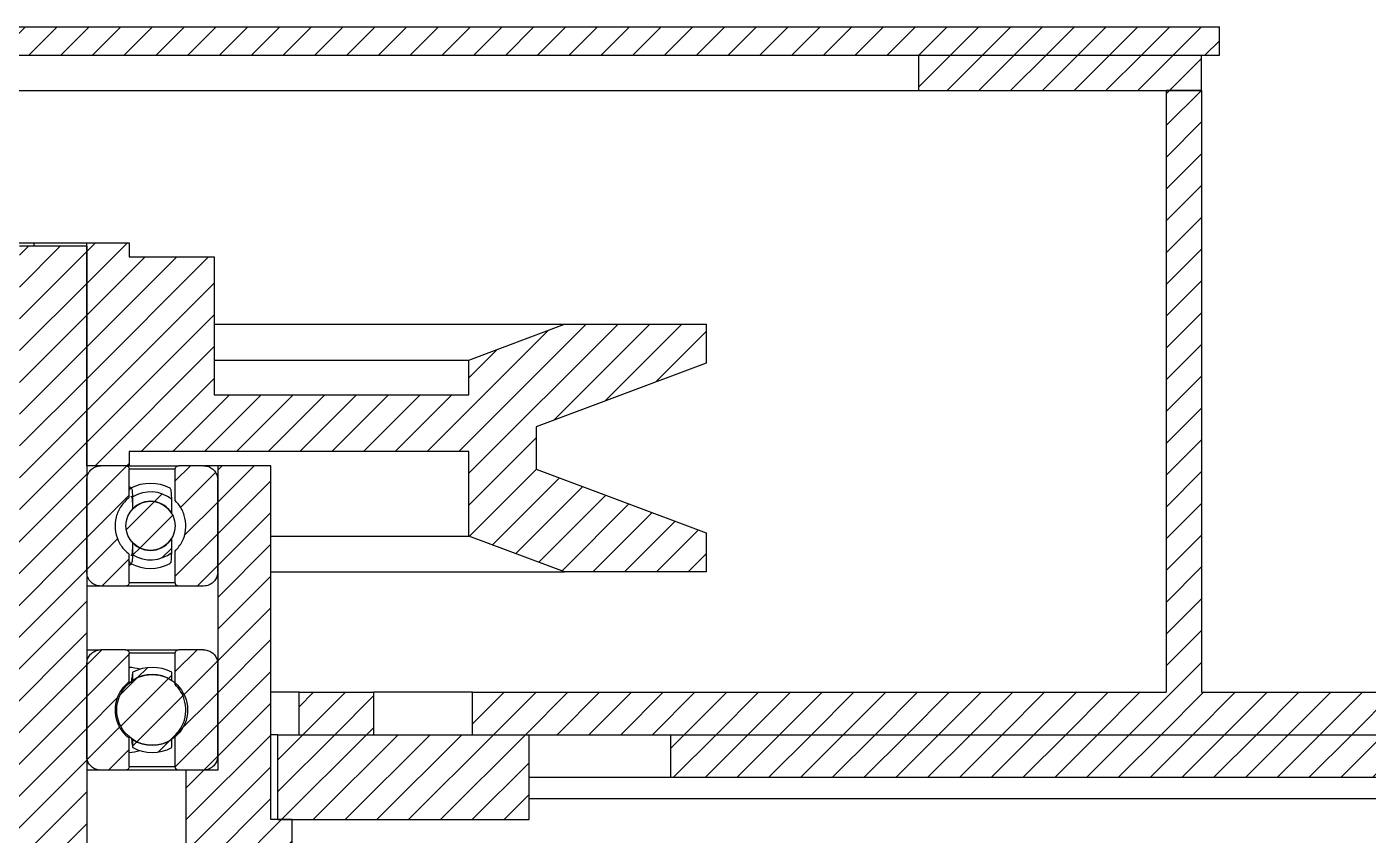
# Model space of a CAD drawing. Header units: millimetres. Extents: x -816 to 2660, y 734 to 4049.
# Drawn here: x 983.3 to 1172.7, y 3625.8 to 3740 of the extents above; entities that cross this region are included whole.
import ezdxf

# ---------------------------------------------------------------- set-up
doc = ezdxf.new("R2010")
doc.units = ezdxf.units.MM

msp = doc.modelspace()

# ---------------------------------------------------------------- hatches: boundary and pattern name
at = {"linetype": 'Continuous', "lineweight": 18}
h = msp.add_hatch(dxfattribs=at)
h.set_pattern_fill('ANSI31', style=0)
h.paths.add_polyline_path([(-205.78, 3736), (1151.72, 3736), (1151.72, 3740), (-205.78, 3740)], flags=0)
h = msp.add_hatch(dxfattribs=at)
h.set_pattern_fill('ANSI31', style=0)
h.paths.add_polyline_path([(1149.22, 3736), (1109.22, 3736), (1109.22, 3731), (1149.22, 3731)], flags=0)
h = msp.add_hatch(dxfattribs=at)
h.set_pattern_fill('ANSI31', style=0)
h.paths.add_polyline_path([(1046.22, 3646), (1046.22, 3640), (1474.22, 3640), (1474.22, 3646), (1149.22, 3646), (1149.22, 3731), (1144.22, 3731), (1144.22, 3646)], flags=0)
h = msp.add_hatch(dxfattribs=at)
h.set_pattern_fill('ANSI31', style=0)
h.paths.add_polyline_path([(956.72, 3533), (991.72, 3533), (991.72, 3709), (982.22, 3709), (982.22, 3669), (966.22, 3669), (966.22, 3709), (956.72, 3709)], flags=0)
h = msp.add_hatch(dxfattribs=at)
h.set_pattern_fill('ANSI31', style=0)
edge = h.paths.add_edge_path(flags=0)
edge.add_line((997.72, 3680), (1045.72, 3680))
edge.add_line((1045.72, 3680), (1045.72, 3668.06))
edge.add_spline(control_points=[(1045.72, 3668.06), (1050.22, 3666.37), (1054.72, 3664.68), (1059.22, 3663)], knot_values=[0.334245, 0.334245, 0.334245, 0.334245, 0.348587, 0.348587, 0.348587, 0.348587], weights=[1, 1, 1, 1], degree=3, periodic=0)
edge.add_line((1059.22, 3663), (1079.22, 3663))
edge.add_line((1079.22, 3663), (1079.22, 3668.5))
edge.add_spline(control_points=[(1079.22, 3668.5), (1071.22, 3671.5), (1063.22, 3674.5), (1055.22, 3677.5)], knot_values=[0.206967, 0.206967, 0.206967, 0.206967, 0.232599, 0.232599, 0.232599, 0.232599], weights=[1, 1, 1, 1], degree=3, periodic=0)
edge.add_line((1055.22, 3677.5), (1055.22, 3683.5))
edge.add_spline(control_points=[(1055.22, 3683.5), (1063.22, 3686.5), (1071.22, 3689.5), (1079.22, 3692.5)], knot_values=[0.405341, 0.405341, 0.405341, 0.405341, 0.430892, 0.430892, 0.430892, 0.430892], weights=[1, 1, 1, 1], degree=3, periodic=0)
edge.add_line((1079.22, 3692.5), (1079.22, 3698))
edge.add_line((1079.22, 3698), (1059.22, 3698))
edge.add_spline(control_points=[(1059.22, 3698), (1054.72, 3696.31), (1050.22, 3694.62), (1045.72, 3692.93)], knot_values=[0.167506, 0.167506, 0.167506, 0.167506, 0.181924, 0.181924, 0.181924, 0.181924], weights=[1, 1, 1, 1], degree=3, periodic=0)
edge.add_line((1045.72, 3692.93), (1045.72, 3688))
edge.add_line((1045.72, 3688), (1009.72, 3688))
edge.add_line((1009.72, 3688), (1009.72, 3707.5))
edge.add_line((1009.72, 3707.5), (997.72, 3707.5))
edge.add_line((997.72, 3707.5), (997.72, 3709.5))
edge.add_line((997.72, 3709.5), (991.72, 3709.5))
edge.add_line((991.72, 3709.5), (991.72, 3678))
edge.add_line((991.72, 3678), (997.72, 3678))
edge.add_line((997.72, 3678), (997.72, 3680))
h = msp.add_hatch(dxfattribs=at)
h.set_pattern_fill('ANSI31', style=0)
edge = h.paths.add_edge_path(flags=0)
edge.add_line((991.72, 3676), (991.72, 3663))
edge.add_spline(control_points=[(991.72, 3663), (991.72, 3662.76), (991.76, 3662.52), (991.84, 3662.3), (991.92, 3662.09), (992.04, 3661.89), (992.18, 3661.72), (992.32, 3661.55), (992.5, 3661.4), (992.69, 3661.28), (992.88, 3661.17), (993.1, 3661.08), (993.32, 3661.04), (993.45, 3661.01), (993.58, 3661), (993.72, 3661)], knot_values=[0, 0, 0, 0, 0.000706, 0.000706, 0.000706, 0.001376, 0.001376, 0.001376, 0.002047, 0.002047, 0.002047, 0.002717, 0.002717, 0.002717, 0.003123, 0.003123, 0.003123, 0.003123], weights=[1, 1, 1, 1, 1, 1, 1, 1, 1, 1, 1, 1, 1, 1, 1, 1], degree=3, periodic=0)
edge.add_line((993.72, 3661), (997.22, 3661))
edge.add_spline(control_points=[(997.22, 3661), (997.27, 3661), (997.31, 3661), (997.35, 3661.01), (997.41, 3661.03), (997.46, 3661.05), (997.51, 3661.09), (997.55, 3661.12), (997.59, 3661.16), (997.63, 3661.2), (997.66, 3661.25), (997.68, 3661.3), (997.7, 3661.35), (997.71, 3661.4), (997.72, 3661.45), (997.72, 3661.5)], knot_values=[0.000813, 0.000813, 0.000813, 0.000813, 0.00095, 0.00095, 0.00095, 0.001119, 0.001119, 0.001119, 0.001289, 0.001289, 0.001289, 0.001458, 0.001458, 0.001458, 0.001602, 0.001602, 0.001602, 0.001602], weights=[1, 1, 1, 1, 1, 1, 1, 1, 1, 1, 1, 1, 1, 1, 1, 1], degree=3, periodic=0)
edge.add_line((997.72, 3661.5), (997.72, 3665.5))
edge.add_spline(control_points=[(997.72, 3665.5), (997.5, 3665.66), (997.29, 3665.85), (997.09, 3666.05), (996.71, 3666.46), (996.39, 3666.94), (996.16, 3667.45), (995.93, 3667.96), (995.79, 3668.52), (995.74, 3669.07), (995.69, 3669.63), (995.74, 3670.2), (995.88, 3670.75), (996.02, 3671.29), (996.25, 3671.81), (996.57, 3672.28), (996.88, 3672.74), (997.27, 3673.16), (997.72, 3673.5)], knot_values=[0, 0, 0, 0, 0.000838, 0.000838, 0.000838, 0.002535, 0.002535, 0.002535, 0.004232, 0.004232, 0.004232, 0.00593, 0.00593, 0.00593, 0.007627, 0.007627, 0.007627, 0.009323, 0.009323, 0.009323, 0.009323], weights=[1, 1, 1, 1, 1, 1, 1, 1, 1, 1, 1, 1, 1, 1, 1, 1, 1, 1, 1], degree=3, periodic=0)
edge.add_line((997.72, 3673.5), (997.72, 3677.5))
edge.add_spline(control_points=[(997.72, 3677.5), (997.72, 3677.52), (997.72, 3677.55), (997.71, 3677.57), (997.71, 3677.63), (997.69, 3677.68), (997.66, 3677.73), (997.63, 3677.78), (997.6, 3677.83), (997.56, 3677.86), (997.52, 3677.9), (997.47, 3677.93), (997.42, 3677.96), (997.37, 3677.98), (997.31, 3677.99), (997.25, 3677.99), (997.24, 3678), (997.23, 3678), (997.22, 3678)], knot_values=[0.000025, 0.000025, 0.000025, 0.000025, 0.000103, 0.000103, 0.000103, 0.000272, 0.000272, 0.000272, 0.000442, 0.000442, 0.000442, 0.000611, 0.000611, 0.000611, 0.00078, 0.00078, 0.00078, 0.000813, 0.000813, 0.000813, 0.000813], weights=[1, 1, 1, 1, 1, 1, 1, 1, 1, 1, 1, 1, 1, 1, 1, 1, 1, 1, 1], degree=3, periodic=0)
edge.add_line((997.22, 3678), (993.72, 3678))
edge.add_spline(control_points=[(993.72, 3678), (993.57, 3678), (993.42, 3677.98), (993.28, 3677.95), (993.06, 3677.9), (992.85, 3677.81), (992.66, 3677.69), (992.47, 3677.57), (992.3, 3677.42), (992.16, 3677.25), (992.02, 3677.07), (991.91, 3676.87), (991.83, 3676.66), (991.76, 3676.45), (991.72, 3676.22), (991.72, 3676)], knot_values=[0.000936, 0.000936, 0.000936, 0.000936, 0.001376, 0.001376, 0.001376, 0.002047, 0.002047, 0.002047, 0.002717, 0.002717, 0.002717, 0.003388, 0.003388, 0.003388, 0.004058, 0.004058, 0.004058, 0.004058], weights=[1, 1, 1, 1, 1, 1, 1, 1, 1, 1, 1, 1, 1, 1, 1, 1], degree=3, periodic=0)
h = msp.add_hatch(dxfattribs=at)
h.set_pattern_fill('ANSI31', style=0)
edge = h.paths.add_edge_path(flags=0)
edge.add_spline(control_points=[(1008.22, 3661), (1008.37, 3661), (1008.52, 3661.01), (1008.66, 3661.04), (1008.88, 3661.09), (1009.09, 3661.18), (1009.28, 3661.3), (1009.47, 3661.42), (1009.64, 3661.57), (1009.78, 3661.75), (1009.92, 3661.92), (1010.03, 3662.12), (1010.11, 3662.33), (1010.18, 3662.55), (1010.22, 3662.77), (1010.22, 3663)], knot_values=[0.003165, 0.003165, 0.003165, 0.003165, 0.003612, 0.003612, 0.003612, 0.004292, 0.004292, 0.004292, 0.004973, 0.004973, 0.004973, 0.005653, 0.005653, 0.005653, 0.006333, 0.006333, 0.006333, 0.006333], weights=[1, 1, 1, 1, 1, 1, 1, 1, 1, 1, 1, 1, 1, 1, 1, 1], degree=3, periodic=0)
edge.add_line((1010.22, 3663), (1010.22, 3676))
edge.add_spline(control_points=[(1010.22, 3676), (1010.22, 3676.07), (1010.22, 3676.14), (1010.21, 3676.21), (1010.19, 3676.43), (1010.12, 3676.65), (1010.03, 3676.85), (1009.93, 3677.05), (1009.8, 3677.24), (1009.64, 3677.4), (1009.48, 3677.56), (1009.3, 3677.7), (1009.1, 3677.79), (1008.9, 3677.89), (1008.67, 3677.96), (1008.45, 3677.98), (1008.38, 3677.99), (1008.3, 3678), (1008.22, 3678)], knot_values=[0, 0, 0, 0, 0.000211, 0.000211, 0.000211, 0.000891, 0.000891, 0.000891, 0.001571, 0.001571, 0.001571, 0.002252, 0.002252, 0.002252, 0.002932, 0.002932, 0.002932, 0.003165, 0.003165, 0.003165, 0.003165], weights=[1, 1, 1, 1, 1, 1, 1, 1, 1, 1, 1, 1, 1, 1, 1, 1, 1, 1, 1], degree=3, periodic=0)
edge.add_line((1008.22, 3678), (1004.72, 3678))
edge.add_spline(control_points=[(1004.72, 3678), (1004.68, 3678), (1004.63, 3677.99), (1004.59, 3677.98), (1004.53, 3677.96), (1004.48, 3677.94), (1004.43, 3677.91), (1004.39, 3677.87), (1004.35, 3677.83), (1004.31, 3677.79), (1004.28, 3677.74), (1004.26, 3677.69), (1004.24, 3677.64), (1004.23, 3677.59), (1004.22, 3677.54), (1004.22, 3677.5)], knot_values=[0.000813, 0.000813, 0.000813, 0.000813, 0.00095, 0.00095, 0.00095, 0.001119, 0.001119, 0.001119, 0.001289, 0.001289, 0.001289, 0.001458, 0.001458, 0.001458, 0.001602, 0.001602, 0.001602, 0.001602], weights=[1, 1, 1, 1, 1, 1, 1, 1, 1, 1, 1, 1, 1, 1, 1, 1], degree=3, periodic=0)
edge.add_line((1004.22, 3677.5), (1004.22, 3673.07))
edge.add_spline(control_points=[(1004.22, 3673.07), (1004.51, 3672.79), (1004.76, 3672.47), (1004.97, 3672.13), (1005.27, 3671.65), (1005.48, 3671.12), (1005.6, 3670.57), (1005.72, 3670.02), (1005.75, 3669.45), (1005.68, 3668.89), (1005.62, 3668.34), (1005.45, 3667.79), (1005.2, 3667.28), (1004.96, 3666.78), (1004.62, 3666.32), (1004.22, 3665.93)], knot_values=[0, 0, 0, 0, 0.001204, 0.001204, 0.001204, 0.002895, 0.002895, 0.002895, 0.004586, 0.004586, 0.004586, 0.006276, 0.006276, 0.006276, 0.007967, 0.007967, 0.007967, 0.007967], weights=[1, 1, 1, 1, 1, 1, 1, 1, 1, 1, 1, 1, 1, 1, 1, 1], degree=3, periodic=0)
edge.add_line((1004.22, 3665.93), (1004.22, 3661.5))
edge.add_spline(control_points=[(1004.22, 3661.5), (1004.22, 3661.47), (1004.22, 3661.44), (1004.23, 3661.42), (1004.24, 3661.36), (1004.25, 3661.31), (1004.28, 3661.26), (1004.31, 3661.21), (1004.34, 3661.16), (1004.38, 3661.13), (1004.42, 3661.09), (1004.47, 3661.06), (1004.52, 3661.04), (1004.58, 3661.01), (1004.63, 3661), (1004.69, 3661), (1004.7, 3661), (1004.71, 3661), (1004.72, 3661)], knot_values=[0.000025, 0.000025, 0.000025, 0.000025, 0.000103, 0.000103, 0.000103, 0.000272, 0.000272, 0.000272, 0.000442, 0.000442, 0.000442, 0.000611, 0.000611, 0.000611, 0.00078, 0.00078, 0.00078, 0.000813, 0.000813, 0.000813, 0.000813], weights=[1, 1, 1, 1, 1, 1, 1, 1, 1, 1, 1, 1, 1, 1, 1, 1, 1, 1, 1], degree=3, periodic=0)
edge.add_line((1004.72, 3661), (1008.22, 3661))
h = msp.add_hatch(dxfattribs=at)
h.set_pattern_fill('ANSI31', style=0)
h.paths.add_polyline_path([(1005.72, 3606), (1010.22, 3606), (1010.22, 3563), (1014.22, 3563), (1014.22, 3558), (1020.72, 3558), (1020.72, 3628), (1017.72, 3628), (1017.72, 3678), (1010.22, 3678), (1010.22, 3635), (1005.72, 3635)], flags=0)
h = msp.add_hatch(dxfattribs=at)
h.set_pattern_fill('ANSI31', style=0)
edge = h.paths.add_edge_path(flags=0)
edge.add_line((998.22, 3673.59), (998.22, 3671.89))
edge.add_arc((1000.73, 3669.5), 3.47, 30.234, 136.3127, ccw=False)
edge.add_line((1003.72, 3671.24), (1003.72, 3673.24))
edge.add_arc((1000.73, 3669.5), 4.8, 51.378, 121.4946)
h = msp.add_hatch(dxfattribs=at)
h.set_pattern_fill('ANSI31', style=0)
edge = h.paths.add_edge_path(flags=0)
edge.add_arc((1000.73, 3669.5), 3.47, 0, 360)
h = msp.add_hatch(dxfattribs=at)
h.set_pattern_fill('ANSI31', style=0)
edge = h.paths.add_edge_path(flags=0)
edge.add_line((1003.72, 3665.75), (1003.72, 3667.75))
edge.add_arc((1000.73, 3669.5), 3.47, 223.6873, 329.766, ccw=False)
edge.add_line((998.22, 3667.1), (998.22, 3665.41))
edge.add_arc((1000.73, 3669.5), 4.8, 238.5054, 308.622)
h = msp.add_hatch(dxfattribs=at)
h.set_pattern_fill('ANSI31', style=0)
edge = h.paths.add_edge_path(flags=0)
edge.add_line((991.72, 3650), (991.72, 3637))
edge.add_spline(control_points=[(991.72, 3637), (991.72, 3636.93), (991.72, 3636.86), (991.73, 3636.79), (991.76, 3636.56), (991.82, 3636.34), (991.91, 3636.14), (992.01, 3635.94), (992.14, 3635.75), (992.3, 3635.59), (992.46, 3635.43), (992.64, 3635.3), (992.84, 3635.2), (993.05, 3635.1), (993.27, 3635.04), (993.49, 3635.01), (993.57, 3635), (993.64, 3635), (993.72, 3635)], knot_values=[0, 0, 0, 0, 0.000211, 0.000211, 0.000211, 0.000891, 0.000891, 0.000891, 0.001571, 0.001571, 0.001571, 0.002252, 0.002252, 0.002252, 0.002932, 0.002932, 0.002932, 0.003165, 0.003165, 0.003165, 0.003165], weights=[1, 1, 1, 1, 1, 1, 1, 1, 1, 1, 1, 1, 1, 1, 1, 1, 1, 1, 1], degree=3, periodic=0)
edge.add_line((993.72, 3635), (997.22, 3635))
edge.add_spline(control_points=[(997.22, 3635), (997.27, 3635), (997.31, 3635), (997.35, 3635.01), (997.41, 3635.03), (997.46, 3635.05), (997.51, 3635.09), (997.55, 3635.12), (997.59, 3635.16), (997.63, 3635.2), (997.66, 3635.25), (997.68, 3635.3), (997.7, 3635.35), (997.71, 3635.4), (997.72, 3635.45), (997.72, 3635.5)], knot_values=[0.000813, 0.000813, 0.000813, 0.000813, 0.00095, 0.00095, 0.00095, 0.001119, 0.001119, 0.001119, 0.001289, 0.001289, 0.001289, 0.001458, 0.001458, 0.001458, 0.001602, 0.001602, 0.001602, 0.001602], weights=[1, 1, 1, 1, 1, 1, 1, 1, 1, 1, 1, 1, 1, 1, 1, 1], degree=3, periodic=0)
edge.add_line((997.72, 3635.5), (997.72, 3639.5))
edge.add_spline(control_points=[(997.72, 3639.5), (997.5, 3639.66), (997.29, 3639.85), (997.09, 3640.05), (996.71, 3640.46), (996.39, 3640.94), (996.16, 3641.45), (995.93, 3641.96), (995.79, 3642.52), (995.74, 3643.07), (995.69, 3643.63), (995.74, 3644.2), (995.88, 3644.75), (996.02, 3645.29), (996.25, 3645.81), (996.57, 3646.28), (996.88, 3646.74), (997.27, 3647.16), (997.72, 3647.5)], knot_values=[0, 0, 0, 0, 0.000838, 0.000838, 0.000838, 0.002535, 0.002535, 0.002535, 0.004232, 0.004232, 0.004232, 0.00593, 0.00593, 0.00593, 0.007627, 0.007627, 0.007627, 0.009323, 0.009323, 0.009323, 0.009323], weights=[1, 1, 1, 1, 1, 1, 1, 1, 1, 1, 1, 1, 1, 1, 1, 1, 1, 1, 1], degree=3, periodic=0)
edge.add_line((997.72, 3647.5), (997.72, 3651.5))
edge.add_spline(control_points=[(997.72, 3651.5), (997.72, 3651.52), (997.72, 3651.55), (997.71, 3651.57), (997.71, 3651.63), (997.69, 3651.68), (997.66, 3651.73), (997.63, 3651.78), (997.6, 3651.83), (997.56, 3651.86), (997.52, 3651.9), (997.47, 3651.93), (997.42, 3651.96), (997.37, 3651.98), (997.31, 3651.99), (997.25, 3651.99), (997.24, 3652), (997.23, 3652), (997.22, 3652)], knot_values=[0.000025, 0.000025, 0.000025, 0.000025, 0.000103, 0.000103, 0.000103, 0.000272, 0.000272, 0.000272, 0.000442, 0.000442, 0.000442, 0.000611, 0.000611, 0.000611, 0.00078, 0.00078, 0.00078, 0.000813, 0.000813, 0.000813, 0.000813], weights=[1, 1, 1, 1, 1, 1, 1, 1, 1, 1, 1, 1, 1, 1, 1, 1, 1, 1, 1], degree=3, periodic=0)
edge.add_line((997.22, 3652), (993.72, 3652))
edge.add_spline(control_points=[(993.72, 3652), (993.57, 3652), (993.42, 3651.98), (993.28, 3651.95), (993.06, 3651.9), (992.85, 3651.81), (992.66, 3651.69), (992.47, 3651.57), (992.3, 3651.42), (992.16, 3651.25), (992.02, 3651.07), (991.91, 3650.87), (991.83, 3650.66), (991.76, 3650.45), (991.72, 3650.22), (991.72, 3650)], knot_values=[0.003165, 0.003165, 0.003165, 0.003165, 0.003612, 0.003612, 0.003612, 0.004292, 0.004292, 0.004292, 0.004973, 0.004973, 0.004973, 0.005653, 0.005653, 0.005653, 0.006333, 0.006333, 0.006333, 0.006333], weights=[1, 1, 1, 1, 1, 1, 1, 1, 1, 1, 1, 1, 1, 1, 1, 1], degree=3, periodic=0)
h = msp.add_hatch(dxfattribs=at)
h.set_pattern_fill('ANSI31', style=0)
edge = h.paths.add_edge_path(flags=0)
edge.add_spline(control_points=[(1008.22, 3635), (1008.37, 3635), (1008.52, 3635.01), (1008.66, 3635.04), (1008.88, 3635.09), (1009.09, 3635.18), (1009.28, 3635.3), (1009.47, 3635.42), (1009.64, 3635.57), (1009.78, 3635.75), (1009.92, 3635.92), (1010.03, 3636.12), (1010.11, 3636.33), (1010.18, 3636.55), (1010.22, 3636.77), (1010.22, 3637)], knot_values=[0.003165, 0.003165, 0.003165, 0.003165, 0.003612, 0.003612, 0.003612, 0.004292, 0.004292, 0.004292, 0.004973, 0.004973, 0.004973, 0.005653, 0.005653, 0.005653, 0.006333, 0.006333, 0.006333, 0.006333], weights=[1, 1, 1, 1, 1, 1, 1, 1, 1, 1, 1, 1, 1, 1, 1, 1], degree=3, periodic=0)
edge.add_line((1010.22, 3637), (1010.22, 3650))
edge.add_spline(control_points=[(1010.22, 3650), (1010.22, 3650.07), (1010.22, 3650.14), (1010.21, 3650.21), (1010.19, 3650.43), (1010.12, 3650.65), (1010.03, 3650.85), (1009.93, 3651.05), (1009.8, 3651.24), (1009.64, 3651.4), (1009.48, 3651.56), (1009.3, 3651.7), (1009.1, 3651.79), (1008.9, 3651.89), (1008.67, 3651.96), (1008.45, 3651.98), (1008.38, 3651.99), (1008.3, 3652), (1008.22, 3652)], knot_values=[0, 0, 0, 0, 0.000211, 0.000211, 0.000211, 0.000891, 0.000891, 0.000891, 0.001571, 0.001571, 0.001571, 0.002252, 0.002252, 0.002252, 0.002932, 0.002932, 0.002932, 0.003165, 0.003165, 0.003165, 0.003165], weights=[1, 1, 1, 1, 1, 1, 1, 1, 1, 1, 1, 1, 1, 1, 1, 1, 1, 1, 1], degree=3, periodic=0)
edge.add_line((1008.22, 3652), (1004.72, 3652))
edge.add_spline(control_points=[(1004.72, 3652), (1004.68, 3652), (1004.63, 3651.99), (1004.59, 3651.98), (1004.53, 3651.96), (1004.48, 3651.94), (1004.43, 3651.91), (1004.39, 3651.87), (1004.35, 3651.83), (1004.31, 3651.79), (1004.28, 3651.74), (1004.26, 3651.69), (1004.24, 3651.64), (1004.23, 3651.59), (1004.22, 3651.54), (1004.22, 3651.5)], knot_values=[0.000813, 0.000813, 0.000813, 0.000813, 0.00095, 0.00095, 0.00095, 0.001119, 0.001119, 0.001119, 0.001289, 0.001289, 0.001289, 0.001458, 0.001458, 0.001458, 0.001602, 0.001602, 0.001602, 0.001602], weights=[1, 1, 1, 1, 1, 1, 1, 1, 1, 1, 1, 1, 1, 1, 1, 1], degree=3, periodic=0)
edge.add_line((1004.22, 3651.5), (1004.22, 3647.07))
edge.add_spline(control_points=[(1004.22, 3647.07), (1004.51, 3646.79), (1004.76, 3646.47), (1004.97, 3646.13), (1005.27, 3645.65), (1005.48, 3645.12), (1005.6, 3644.57), (1005.72, 3644.02), (1005.75, 3643.45), (1005.68, 3642.89), (1005.62, 3642.34), (1005.45, 3641.79), (1005.2, 3641.28), (1004.96, 3640.78), (1004.62, 3640.32), (1004.22, 3639.93)], knot_values=[0, 0, 0, 0, 0.001204, 0.001204, 0.001204, 0.002895, 0.002895, 0.002895, 0.004586, 0.004586, 0.004586, 0.006276, 0.006276, 0.006276, 0.007967, 0.007967, 0.007967, 0.007967], weights=[1, 1, 1, 1, 1, 1, 1, 1, 1, 1, 1, 1, 1, 1, 1, 1], degree=3, periodic=0)
edge.add_line((1004.22, 3639.93), (1004.22, 3635.5))
edge.add_spline(control_points=[(1004.22, 3635.5), (1004.22, 3635.47), (1004.22, 3635.44), (1004.23, 3635.42), (1004.24, 3635.36), (1004.25, 3635.31), (1004.28, 3635.26), (1004.31, 3635.21), (1004.34, 3635.16), (1004.38, 3635.13), (1004.42, 3635.09), (1004.47, 3635.06), (1004.52, 3635.04), (1004.58, 3635.01), (1004.63, 3635), (1004.69, 3635), (1004.7, 3635), (1004.71, 3635), (1004.72, 3635)], knot_values=[0.000025, 0.000025, 0.000025, 0.000025, 0.000103, 0.000103, 0.000103, 0.000272, 0.000272, 0.000272, 0.000442, 0.000442, 0.000442, 0.000611, 0.000611, 0.000611, 0.00078, 0.00078, 0.00078, 0.000813, 0.000813, 0.000813, 0.000813], weights=[1, 1, 1, 1, 1, 1, 1, 1, 1, 1, 1, 1, 1, 1, 1, 1, 1, 1, 1], degree=3, periodic=0)
edge.add_line((1004.72, 3635), (1008.22, 3635))
h = msp.add_hatch(dxfattribs=at)
h.set_pattern_fill('ANSI31', style=0)
edge = h.paths.add_edge_path(flags=0)
edge.add_arc((1000.97, 3643.5), 5, 0, 360)
h = msp.add_hatch(dxfattribs=at)
h.set_pattern_fill('ANSI31', style=0)
edge = h.paths.add_edge_path(flags=0)
edge.add_line((998.22, 3648.82), (998.22, 3647.67))
edge.add_arc((1000.97, 3643.5), 5, 56.586, 123.3903, ccw=False)
edge.add_line((1003.72, 3647.67), (1003.72, 3648.82))
edge.add_arc((1000.97, 3643.5), 6, 62.692, 117.2895)
h = msp.add_hatch(dxfattribs=at)
h.set_pattern_fill('ANSI31', style=0)
h.paths.add_polyline_path([(1032.22, 3646), (1021.72, 3646), (1021.72, 3640), (1032.22, 3640)], flags=0)
h = msp.add_hatch(dxfattribs=at)
h.set_pattern_fill('ANSI31', style=0)
edge = h.paths.add_edge_path(flags=0)
edge.add_line((1003.72, 3638.17), (1003.72, 3639.33))
edge.add_arc((1000.97, 3643.5), 5, 236.6097, 303.414, ccw=False)
edge.add_line((998.22, 3639.33), (998.22, 3638.17))
edge.add_arc((1000.97, 3643.5), 6, 242.7105, 297.308)
h = msp.add_hatch(dxfattribs=at)
h.set_pattern_fill('ANSI31', style=0)
h.paths.add_polyline_path([(1018.72, 3628), (1054.22, 3628), (1054.22, 3640), (1018.72, 3640)], flags=0)
h = msp.add_hatch(dxfattribs=at)
h.set_pattern_fill('ANSI31', style=0)
h.paths.add_polyline_path([(1074.22, 3640), (1074.22, 3634), (1239.22, 3634), (1239.22, 3640)], flags=0)

# ---------------------------------------------------------------- linework, layer by layer
at = {"color": 7, "linetype": 'Continuous', "lineweight": 25}
for p, q in [((-205.78, 3740), (1151.72, 3740)), ((1151.72, 3736), (1151.72, 3740)), ((-205.78, 3736), (1151.72, 3736)), ((1109.22, 3736), (1109.22, 3731)), ((1109.22, 3736), (1149.22, 3736)), ((1149.22, 3731), (1149.22, 3736)), ((974.22, 3731), (1109.22, 3731)), ((1109.22, 3731), (1149.22, 3731)), ((1144.22, 3731), (1144.22, 3646)), ((1149.22, 3731), (1144.22, 3731)), ((1149.22, 3731), (1149.22, 3646)), ((976.16, 3709.5), (984.29, 3709.5)), ((991.72, 3709), (982.22, 3709)), ((984.29, 3709), (984.29, 3709.5)), ((984.29, 3709.5), (991.72, 3709.5)), ((991.72, 3678), (991.72, 3709.5)), ((991.72, 3709.5), (997.72, 3709.5)), ((991.72, 3709), (991.72, 3533)), ((997.72, 3709.5), (997.72, 3707.5)), ((997.72, 3707.5), (1009.72, 3707.5)), ((1009.72, 3707.5), (1009.72, 3688)), ((1009.72, 3698), (1059.22, 3698)), ((1045.72, 3692.93), (1059.22, 3698)), ((1059.22, 3698), (1079.22, 3698)), ((1079.22, 3698), (1079.22, 3692.5)), ((1009.72, 3692.93), (1045.72, 3692.93)), ((1045.72, 3688), (1045.72, 3692.93)), ((1079.22, 3692.5), (1055.22, 3683.5)), ((1009.72, 3688), (1045.72, 3688)), ((1055.22, 3683.5), (1055.22, 3677.5)), ((997.72, 3680), (997.72, 3678)), ((1045.72, 3680), (997.72, 3680)), ((1045.72, 3668.06), (1045.72, 3680)), ((997.72, 3678), (991.72, 3678)), ((997.22, 3678), (993.72, 3678)), ((997.72, 3678), (1004.72, 3678)), ((1008.22, 3678), (1004.72, 3678)), ((1010.22, 3678), (1008.38, 3678)), ((1010.22, 3678), (1010.22, 3635)), ((1017.72, 3678), (1010.22, 3678)), ((1017.72, 3628), (1017.72, 3678)), ((997.72, 3673.5), (997.72, 3677.5)), ((1004.22, 3673.07), (1004.22, 3677.5)), ((1055.22, 3677.5), (1079.22, 3668.5)), ((991.72, 3663), (991.72, 3676)), ((1010.22, 3663), (1010.22, 3676)), ((998.22, 3671.89), (998.22, 3673.59)), ((1003.72, 3671.24), (1003.72, 3673.24)), ((1079.22, 3668.5), (1079.22, 3663)), ((998.22, 3665.41), (998.22, 3667.1)), ((1003.72, 3665.75), (1003.72, 3667.75)), ((1017.72, 3668.06), (1045.72, 3668.06)), ((1059.22, 3663), (1045.72, 3668.06)), ((997.72, 3661.5), (997.72, 3665.5)), ((1004.22, 3665.93), (1004.1, 3665.93)), ((1004.22, 3661.5), (1004.22, 3665.93)), ((1017.72, 3663), (1059.22, 3663)), ((1079.22, 3663), (1059.22, 3663)), ((993.72, 3661), (991.72, 3661)), ((997.22, 3661), (993.72, 3661)), ((1004.72, 3661), (997.22, 3661)), ((1008.22, 3661), (1004.72, 3661)), ((991.72, 3652), (993.72, 3652)), ((997.22, 3652), (993.72, 3652)), ((997.34, 3652), (1004.72, 3652)), ((997.72, 3647.5), (997.72, 3651.5)), ((1004.22, 3647.07), (1004.22, 3651.5)), ((1008.22, 3652), (1004.72, 3652)), ((991.72, 3637), (991.72, 3650)), ((1010.22, 3637), (1010.22, 3650)), ((998.22, 3647.67), (998.22, 3648.82)), ((1003.72, 3647.67), (1003.72, 3648.82)), ((1021.72, 3646), (1017.72, 3646)), ((1021.72, 3640), (1021.72, 3646)), ((1021.72, 3646), (1032.22, 3646)), ((1032.22, 3646), (1032.22, 3640)), ((1046.22, 3646), (1032.22, 3646)), ((1046.22, 3640), (1046.22, 3646)), ((1046.22, 3646), (1144.22, 3646)), ((1149.22, 3646), (1474.22, 3646)), ((997.72, 3635.5), (997.72, 3639.5)), ((998.22, 3638.17), (998.22, 3639.33)), ((1003.72, 3638.17), (1003.72, 3639.33)), ((1004.22, 3635.5), (1004.22, 3639.93)), ((1018.72, 3640), (1017.72, 3640)), ((1018.72, 3628), (1018.72, 3640)), ((1018.72, 3640), (1054.22, 3640)), ((1021.72, 3640), (1032.22, 3640)), ((1046.22, 3640), (1474.22, 3640)), ((1054.22, 3628), (1054.22, 3640)), ((1074.22, 3640), (1239.22, 3640)), ((1074.22, 3634), (1074.22, 3640)), ((993.72, 3635), (991.72, 3635)), ((997.22, 3635), (993.72, 3635)), ((1004.72, 3635), (997.22, 3635)), ((1008.22, 3635), (1004.72, 3635)), ((1005.72, 3635), (1005.72, 3606)), ((1010.22, 3635), (1005.72, 3635)), ((1054.22, 3634), (1074.22, 3634)), ((1074.22, 3634), (1239.22, 3634)), ((1020.72, 3628), (1017.72, 3628)), ((1018.72, 3628), (1054.22, 3628)), ((1020.72, 3558), (1020.72, 3628))]:
    msp.add_line(p, q, dxfattribs=at)
at = {"color": 8, "linetype": 'Continuous', "lineweight": 25}
for p, q in [((1004.22, 3677.5), (997.72, 3677.5)), ((997.72, 3661.5), (1004.22, 3661.5)), ((1004.22, 3651.5), (997.72, 3651.5)), ((997.72, 3635.5), (1004.22, 3635.5)), ((1054.22, 3631), (1421.18, 3631))]:
    msp.add_line(p, q, dxfattribs=at)
at = {"color": 7, "linetype": 'Continuous', "lineweight": 25, "flags": 128}
for points in [[(997.99, 3674.89), (997.95, 3674.92), (997.72, 3675.02)], [(997.72, 3663.97), (997.97, 3664.09), (998.01, 3664.11)]]:
    msp.add_lwpolyline(points, dxfattribs=at)
at = {"color": 7, "linetype": 'Continuous', "lineweight": 25}
for centre, radius in [((1000.73, 3669.5), 3.47), ((1000.97, 3643.5), 5)]:
    msp.add_circle(centre, radius, dxfattribs=at)
for centre, radius, start, end in [((1000.73, 3669.5), 6, 62.4347, 117.8278), ((1000.73, 3669.5), 4.8, 51.378, 121.4946), ((1000.73, 3669.5), 3.47, 30.234, 136.3127), ((1000.73, 3669.5), 3.47, 223.6873, 329.766), ((1000.73, 3669.5), 4.8, 238.5054, 308.622), ((1000.73, 3669.5), 6, 242.1165, 297.8097), ((997.49, 3643.5), 6, 73.0934, 87.8295), ((1000.97, 3643.5), 6, 62.692, 117.2895), ((1000.97, 3643.5), 5, 56.586, 123.3903), ((1000.97, 3643.5), 5, 236.6097, 303.414), ((1000.97, 3643.5), 6, 242.7105, 297.308), ((997.49, 3643.5), 6, 272.1705, 286.9066)]:
    msp.add_arc(centre, radius, start, end, dxfattribs=at)
for points, knots in [([(991.72, 3676), (991.74, 3676.22), (991.79, 3676.67), (992.13, 3677.27), (992.64, 3677.72), (993.2, 3677.96), (993.57, 3677.99), (993.72, 3678)], [0, 0, 0, 0, 0.214634, 0.429324, 0.644023, 0.858713, 1, 1, 1, 1]), ([(997.22, 3678), (997.23, 3678), (997.3, 3677.99), (997.42, 3677.96), (997.56, 3677.87), (997.67, 3677.74), (997.72, 3677.6), (997.72, 3677.52), (997.72, 3677.5)], [0, 0, 0, 0, 0.041937, 0.25661, 0.471277, 0.685936, 0.900569, 1, 1, 1, 1]), ([(1004.22, 3677.5), (1004.22, 3677.54), (1004.23, 3677.65), (1004.31, 3677.79), (1004.43, 3677.91), (1004.57, 3677.98), (1004.68, 3677.99), (1004.72, 3678)], [0, 0, 0, 0, 0.182821, 0.397482, 0.612166, 0.826844, 1, 1, 1, 1]), ([(1008.22, 3678), (1008.3, 3677.99), (1008.6, 3677.98), (1009.11, 3677.83), (1009.67, 3677.43), (1010.06, 3676.87), (1010.21, 3676.36), (1010.22, 3676.07), (1010.22, 3676)], [0, 0, 0, 0, 0.074064, 0.288725, 0.503367, 0.718021, 0.932671, 1, 1, 1, 1]), ([(998.22, 3673.59), (998.22, 3673.6), (998.22, 3674), (998.19, 3674.62), (998.03, 3674.89), (997.85, 3674.81), (997.73, 3674.54), (997.72, 3674.52)], [0, 0, 0, 0, 0.010317, 0.3497287, 0.668822, 0.9736897, 1, 1, 1, 1]), ([(1003.72, 3673.24), (1003.72, 3673.32), (1003.72, 3673.81), (1003.69, 3674.53), (1003.56, 3674.71), (1003.5, 3674.81)], [0, 0, 0, 0, 0.088699, 0.542024, 1, 1, 1, 1]), ([(997.72, 3673.5), (997.3, 3673.11), (996.47, 3672.35), (995.79, 3670.76), (995.64, 3669.06), (996.07, 3667.41), (996.86, 3666.21), (997.51, 3665.67), (997.72, 3665.5)], [0, 0, 0, 0, 0.181815, 0.363666, 0.545518, 0.727368, 0.909221, 1, 1, 1, 1]), ([(998.22, 3671.89), (998.22, 3671.99), (998.22, 3672.48), (998.2, 3673.18), (998.11, 3673.68), (997.99, 3673.64), (997.94, 3673.62)], [0, 0, 0, 0, 0.09031, 0.428747, 0.748893, 1, 1, 1, 1]), ([(1004.22, 3665.93), (1004.58, 3666.36), (1005.31, 3667.22), (1005.78, 3668.89), (1005.69, 3670.59), (1005.13, 3672.04), (1004.49, 3672.76), (1004.22, 3673.07)], [0, 0, 0, 0, 0.211965, 0.423966, 0.635968, 0.847965, 1, 1, 1, 1]), ([(997.94, 3665.38), (997.99, 3665.35), (998.1, 3665.3), (998.18, 3665.71), (998.22, 3666.36), (998.22, 3666.9), (998.22, 3667.1)], [0, 0, 0, 0, 0.227864, 0.523442, 0.82409, 1, 1, 1, 1]), ([(997.72, 3664.46), (997.82, 3664.32), (998.01, 3664.05), (998.18, 3664.34), (998.22, 3664.89), (998.22, 3665.32), (998.22, 3665.41)], [0, 0, 0, 0, 0.314474, 0.61888, 0.922321, 1, 1, 1, 1]), ([(1003.48, 3664.25), (1003.54, 3664.27), (1003.67, 3664.33), (1003.71, 3664.95), (1003.72, 3665.56), (1003.72, 3665.75)], [0, 0, 0, 0, 0.30339, 0.786628, 1, 1, 1, 1]), ([(993.72, 3661), (993.58, 3661), (993.22, 3661.03), (992.67, 3661.25), (992.15, 3661.69), (991.79, 3662.3), (991.74, 3662.76), (991.72, 3663)], [0, 0, 0, 0, 0.130289, 0.345007, 0.559722, 0.77444, 1, 1, 1, 1]), ([(1010.22, 3663), (1010.2, 3662.77), (1010.15, 3662.32), (1009.81, 3661.72), (1009.3, 3661.27), (1008.74, 3661.03), (1008.37, 3661.01), (1008.22, 3661)], [0, 0, 0, 0, 0.214631, 0.429332, 0.644018, 0.858712, 1, 1, 1, 1]), ([(997.72, 3661.5), (997.72, 3661.45), (997.71, 3661.34), (997.63, 3661.2), (997.51, 3661.08), (997.37, 3661.01), (997.27, 3661), (997.22, 3661)], [0, 0, 0, 0, 0.182821, 0.397495, 0.612113, 0.826779, 1, 1, 1, 1]), ([(1004.72, 3661), (1004.71, 3661), (1004.64, 3661), (1004.52, 3661.03), (1004.38, 3661.12), (1004.27, 3661.25), (1004.23, 3661.39), (1004.22, 3661.47), (1004.22, 3661.5)], [0, 0, 0, 0, 0.041939, 0.256625, 0.471239, 0.685902, 0.900569, 1, 1, 1, 1]), ([(991.72, 3650), (991.74, 3650.22), (991.79, 3650.67), (992.13, 3651.27), (992.64, 3651.72), (993.2, 3651.96), (993.57, 3651.99), (993.72, 3652)], [0, 0, 0, 0, 0.214631, 0.429325, 0.644023, 0.858713, 1, 1, 1, 1]), ([(997.22, 3652), (997.23, 3652), (997.3, 3651.99), (997.42, 3651.96), (997.56, 3651.87), (997.67, 3651.74), (997.72, 3651.6), (997.72, 3651.52), (997.72, 3651.5)], [0, 0, 0, 0, 0.041936, 0.256608, 0.471272, 0.685921, 0.900551, 1, 1, 1, 1]), ([(1004.22, 3651.5), (1004.22, 3651.54), (1004.23, 3651.65), (1004.31, 3651.79), (1004.43, 3651.91), (1004.57, 3651.98), (1004.68, 3651.99), (1004.72, 3652)], [0, 0, 0, 0, 0.182829, 0.397496, 0.612164, 0.826847, 1, 1, 1, 1]), ([(1008.22, 3652), (1008.3, 3651.99), (1008.6, 3651.98), (1009.11, 3651.83), (1009.67, 3651.43), (1010.06, 3650.87), (1010.21, 3650.36), (1010.22, 3650.07), (1010.22, 3650)], [0, 0, 0, 0, 0.0740643, 0.2887259, 0.5033676, 0.7180234, 0.9326683, 1, 1, 1, 1]), ([(998.22, 3648.82), (998.21, 3648.77), (998.2, 3648.64), (998.09, 3648.08), (998.02, 3647.5), (997.99, 3647.32)], [0, 0, 0, 0, 0.3690136, 0.8007587, 1, 1, 1, 1]), ([(997.72, 3647.5), (997.3, 3647.11), (996.47, 3646.35), (995.79, 3644.76), (995.64, 3643.06), (996.07, 3641.41), (996.86, 3640.21), (997.51, 3639.67), (997.72, 3639.5)], [0, 0, 0, 0, 0.181815, 0.363666, 0.545517, 0.727368, 0.90922, 1, 1, 1, 1]), ([(1004.22, 3639.93), (1004.58, 3640.36), (1005.31, 3641.22), (1005.78, 3642.89), (1005.69, 3644.59), (1005.13, 3646.04), (1004.49, 3646.76), (1004.22, 3647.07)], [0, 0, 0, 0, 0.211965, 0.423967, 0.635967, 0.847966, 1, 1, 1, 1]), ([(998.01, 3639.55), (998.02, 3639.49), (998.08, 3638.96), (998.19, 3638.4), (998.21, 3638.24), (998.22, 3638.17)], [0, 0, 0, 0, 0.065201, 0.568548, 1, 1, 1, 1]), ([(993.72, 3635), (993.64, 3635), (993.34, 3635.01), (992.83, 3635.16), (992.27, 3635.56), (991.88, 3636.12), (991.73, 3636.63), (991.72, 3636.93), (991.72, 3637)], [0, 0, 0, 0, 0.074083, 0.288725, 0.503381, 0.718024, 0.932668, 1, 1, 1, 1]), ([(1010.22, 3637), (1010.2, 3636.77), (1010.15, 3636.32), (1009.81, 3635.72), (1009.3, 3635.27), (1008.74, 3635.03), (1008.37, 3635.01), (1008.22, 3635)], [0, 0, 0, 0, 0.21463, 0.429331, 0.64402, 0.858712, 1, 1, 1, 1]), ([(997.72, 3635.5), (997.72, 3635.45), (997.71, 3635.34), (997.63, 3635.2), (997.51, 3635.08), (997.37, 3635.01), (997.27, 3635), (997.22, 3635)], [0, 0, 0, 0, 0.18282, 0.397494, 0.612112, 0.826777, 1, 1, 1, 1]), ([(1004.72, 3635), (1004.71, 3635), (1004.64, 3635), (1004.52, 3635.03), (1004.38, 3635.12), (1004.27, 3635.25), (1004.23, 3635.39), (1004.22, 3635.47), (1004.22, 3635.5)], [0, 0, 0, 0, 0.041938, 0.256621, 0.471231, 0.685906, 0.900571, 1, 1, 1, 1])]:
    msp.add_open_spline(points, degree=3, knots=knots, dxfattribs=at)

doc.saveas('drawing.dxf')
